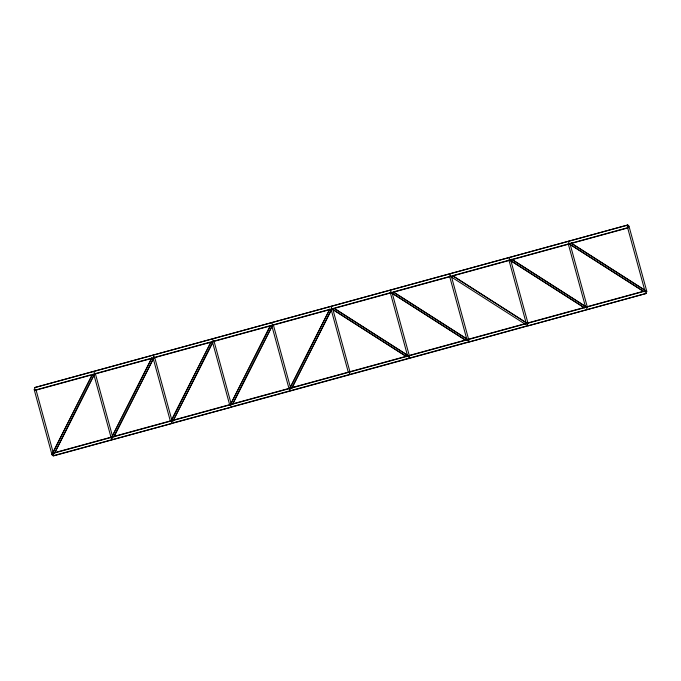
<?xml version="1.0" encoding="UTF-8"?>
<svg xmlns="http://www.w3.org/2000/svg" width="681" height="681" viewBox="0 0 681 681"><rect width="100%" height="100%" fill="white"/><g stroke="black" fill="none" stroke-linecap="round" stroke-linejoin="round"><path stroke-width="1.02" d="M52.539 453.223L92.012 375.095M53.646 455.078L52.114 454.312L92.539 374.303M55.016 452.099L93.535 375.852M54.591 453.197L95.008 373.188M112.339 436.019L151.812 357.891M111.914 437.117L151.863 358.044M113.863 436.785L152.859 359.594M113.914 436.938L154.34 356.921M171.663 419.76L210.659 342.569M171.246 420.849L211.187 341.785M173.195 420.517L212.183 343.335M172.77 421.616L213.664 340.662M230.995 403.501L269.982 326.31M230.093 405.535L270.51 325.518M232.519 404.259L271.983 326.131M232.57 404.412L272.987 324.403M289.842 388.179L329.783 309.106M289.416 389.277L329.834 309.259M291.843 388L331.306 309.872M291.894 388.153L331.834 309.08M34.518 387.625L627.763 225.019L34.518 387.625L35.276 390.349L628.529 227.743L627.763 225.019M627.295 226.526L628.997 226.228L627.346 226.679M36.221 389.838L90.437 374.976M94.523 373.86L151.803 358.155M153.855 357.593L210.106 342.177M213.179 341.334L269.429 325.918M273.524 324.794L329.783 309.378M334.89 307.974L390.128 292.83M394.214 291.715L448.43 276.852M452.516 275.728L507.754 260.593M511.848 259.47L568.099 244.053M571.172 243.211L627.422 227.794M52.471 453.257L111.803 436.998M113.846 436.436L170.105 421.02M173.17 420.177L230.45 404.471L231.208 407.204L172.829 422.952M232.493 403.918L288.753 388.493M291.817 387.651L348.076 372.235M350.119 371.673L407.4 355.976M409.443 355.414L465.702 339.989M467.745 339.436L525.025 323.73M527.068 323.169L584.349 307.471M586.392 306.91L643.673 291.213M52.003 454.772L53.705 454.474M232.153 406.685L467.404 342.202M526.728 325.944L468.511 342.16L467.821 339.666M53.237 455.981L646.482 293.375L645.801 290.881L52.556 453.486L53.161 455.751L171.884 423.463L171.203 420.969M571.036 242.981L646.541 291.221M571.087 243.134L646.592 291.374M570.108 244.419L642.949 290.949M568.388 243.432L643.885 291.672M511.712 259.24L585.439 306.348M511.763 259.393L587.26 307.633M510.784 260.678L583.626 307.208M509.056 259.691L584.562 307.931M452.388 275.507L526.115 322.607M452.439 275.66L527.937 323.892M449.732 275.958L526.124 324.76M393.95 292.328L466.783 338.866M393.107 291.919L468.613 340.151M392.137 293.196L465.864 340.304M390.409 292.217L465.915 340.457M334.626 308.595L407.459 355.124M333.784 308.178L409.29 356.418M332.813 309.455L406.54 356.563M331.97 309.046L406.591 356.716M646.899 291.706L628.946 226.075M646.482 293.375L527.835 325.901L527.145 323.407M568.439 241.278L569.197 244.002M587.082 309.404L586.477 307.14M509.116 257.537L509.873 260.261M449.792 273.796L450.55 276.529M390.468 290.063L391.226 292.787M409.102 358.189L408.498 355.925M331.145 306.322L331.902 309.046M349.779 374.448L349.174 372.184M271.821 322.581L272.579 325.305M290.455 390.707L289.851 388.442M212.489 338.84L213.255 341.564M153.165 355.099L153.932 357.831M93.842 371.366L94.608 374.09M112.484 439.492L111.88 437.228M34.101 389.294L52.054 454.925M627.576 227.556L645.299 292.311M569.954 243.517L587.345 307.097M568.252 243.815L585.694 307.548M510.622 259.776L528.022 323.356M508.928 260.074L526.37 323.807M451.299 276.035L468.979 340.645M449.605 276.333L467.047 340.074M391.975 292.302L409.375 355.882M390.281 292.6L407.723 356.333M332.651 308.561L350.043 372.141M331.009 309.012L348.4 372.592M273.328 324.82L290.719 388.4M271.676 325.271L289.076 388.851M213.953 340.926L231.395 404.667M212.353 341.53L229.752 405.118M154.63 357.193L172.072 420.926M153.029 357.797L170.429 421.377M95.306 373.452L112.748 437.185M93.706 374.056L111.378 438.666M35.982 389.711L53.424 453.444"/></g></svg>
